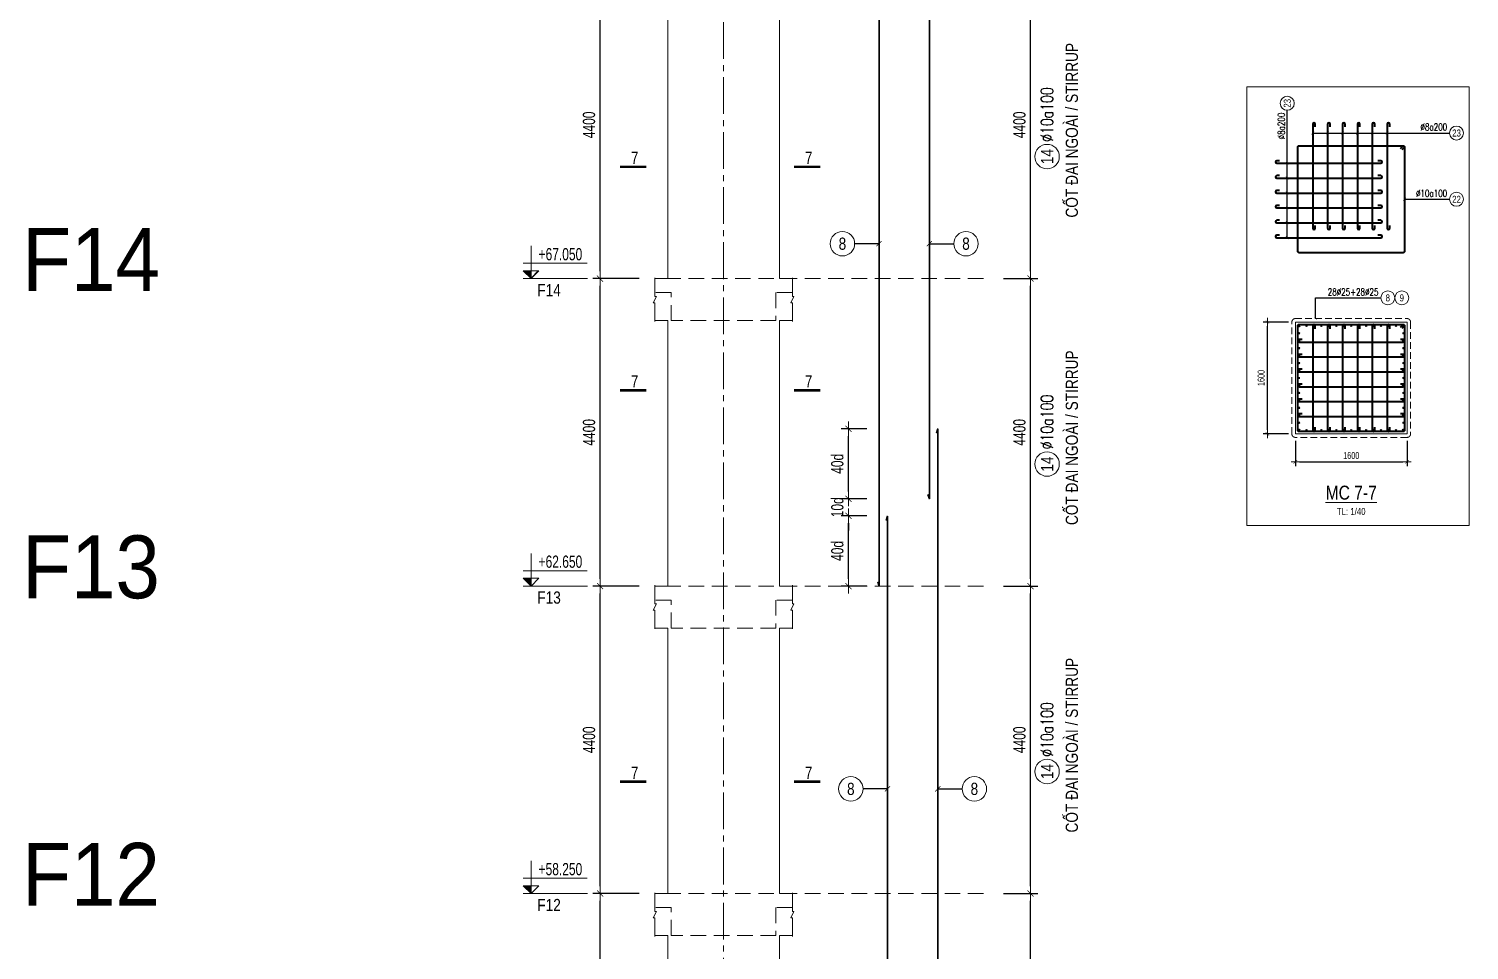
# Model space of a CAD drawing. Header units: millimetres. Extents: x 49323 to 380960, y -6102 to 181761.
# Drawn here: x 163135 to 183757, y 67021 to 80206 of the extents above; entities that cross this region are included whole.
import ezdxf
from ezdxf.enums import TextEntityAlignment as Align

# ---------------------------------------------------------------- set-up
doc = ezdxf.new("R2010")
doc.units = ezdxf.units.MM
doc.linetypes.add('CENTER2', pattern=[1.125, 0.75, -0.125, 0.125, -0.125])
doc.linetypes.add('HIDDEN2', pattern=[4.7625, 3.175, -1.5875])
doc.layers.get('0').update_dxf_attribs({"lineweight": 20})
doc.layers.get('Defpoints').update_dxf_attribs({"color": 151, "lineweight": 9})
for name, color, linetype, lineweight in [('kata_thep chu', 4, 'Continuous', 35), ('NDC_S_ANNO', 7, 'Continuous', 20), ('NDC_S_AXIS', 5, 'CENTER2', 13), ('NDC_S_BREAK-LINE', 1, 'Continuous', 15), ('NDC_S_CONTINUOUS', 3, 'Continuous', 20), ('NDC_S_DIM', 1, 'Continuous', 15), ('NDC_S_HIDDEN', 8, 'HIDDEN2', 13), ('NDC_S_LEADER', 1, 'Continuous', 15), ('NDC_S_REBAR', 4, 'Continuous', 35), ('NDC_S_STIRRUP', 4, 'Continuous', 40), ('NDC_S_SYMBOL', 1, 'Continuous', 15), ('NDC_S_TEXT SYMBOL', 7, 'Continuous', 20), ('NDC_S_THIN LINE', 8, 'Continuous', 9), ('NDC_S_VN TEXT', 7, 'Continuous', 20)]:
    doc.layers.add(name, color=color, linetype=linetype, lineweight=lineweight)
doc.styles.add('ARIAL', font='arial.ttf', dxfattribs={"width": 0.8})
doc.styles.add('DrawingTitle', font='FRADM.TTF', dxfattribs={"width": 0.95})
doc.styles.add('NDC_ANNO', font='', dxfattribs={"width": 0.8})
doc.styles.add('NDC_DIM', font='', dxfattribs={"width": 0.75})
doc.styles.add('NDC_EN TXT', font='romans.shx', dxfattribs={"width": 0.8})
doc.styles.add('NDC_VIE TXT', font='arial.ttf', dxfattribs={"width": 0.8})
doc.styles.get('NDC_ANNO').set_extended_font_data('Dotum')
doc.styles.get('NDC_DIM').set_extended_font_data('Dotum')
doc.dimstyles.new('NDC_dim_40', dxfattribs={"dimscale": 40, "dimtxt": 2.5, "dimasz": 1.5, "dimexe": 1.5, "dimexo": 2.5, "dimgap": 1, "dimtad": 1, "dimdec": 0, "dimzin": 0, "dimdsep": 46, "dimtxsty": 'NDC_DIM', "dimblk": 'DIMMARK', "dimcen": 0.09, "dimdle": 1.2, "dimclrd": 1, "dimclre": 1, "dimclrt": 3, "dimadec": 0, "dimazin": 0, "dimtfac": 1, "dimtdec": 0, "dimtix": 1, "dimtofl": 0, "dimtmove": 0, "dimatfit": 3, "dimfxl": 8, "dimfxlon": 1, "dimtolj": 1, "dimtzin": 0, "dimarcsym": 0})
doc.dimstyles.new('NDC_dim_70', dxfattribs={"dimscale": 70, "dimtxt": 2.5, "dimasz": 1.5, "dimexe": 1.5, "dimexo": 2.5, "dimgap": 1, "dimtad": 1, "dimdec": 0, "dimzin": 0, "dimdsep": 46, "dimtxsty": 'NDC_DIM', "dimblk": 'DIMMARK', "dimcen": 0.09, "dimdle": 1.2, "dimclrd": 1, "dimclre": 1, "dimclrt": 3, "dimadec": 0, "dimazin": 0, "dimtfac": 1, "dimtdec": 0, "dimtix": 1, "dimtofl": 0, "dimtmove": 0, "dimatfit": 3, "dimfxl": 8, "dimfxlon": 1, "dimtolj": 1, "dimtzin": 0, "dimarcsym": 0})
doc.dimstyles.new('NDC_dim_75', dxfattribs={"dimscale": 75, "dimtxt": 2.5, "dimasz": 1.5, "dimexe": 1.5, "dimexo": 2.5, "dimgap": 1, "dimtad": 1, "dimdec": 0, "dimzin": 0, "dimdsep": 46, "dimtxsty": 'NDC_DIM', "dimblk": 'DIMMARK', "dimcen": 0.09, "dimdle": 1.2, "dimclrd": 1, "dimclre": 1, "dimclrt": 3, "dimadec": 0, "dimazin": 0, "dimtfac": 1, "dimtdec": 0, "dimtix": 1, "dimtofl": 0, "dimtmove": 0, "dimatfit": 3, "dimfxl": 8, "dimfxlon": 1, "dimtolj": 1, "dimtzin": 0, "dimarcsym": 0})

# ---------------------------------------------------------------- blocks, each defined once
blk = doc.blocks.new('DIMMARK')
at = {"layer": 'NDC_S_DIM', "color": 1}
blk.add_line((-1.5, 0), (1, 0), dxfattribs=at)
at = {"layer": 'NDC_S_DIM', "color": 2, "const_width": 0.1}
blk.add_lwpolyline([(-0.42, -0.42), (0.42, 0.42)], dxfattribs=at)
blk = doc.blocks.new('*D296')
at = {"layer": 'Defpoints', "color": 0, "transparency": 16777216}
for p in [(171314, 67831), (172232, 67831), (172232, 63431)]:
    blk.add_point(p, dxfattribs=at)
at = {"layer": 'NDC_S_DIM', "color": 1, "lineweight": -2, "transparency": 16777216}
for p, q in [((171874, 67831), (171209, 67831)), ((171314, 63536), (171314, 67726)), ((171874, 63431), (171209, 63431))]:
    blk.add_line(p, q, dxfattribs=at)
at = {"layer": 'NDC_S_DIM', "color": 1, "lineweight": -2, "transparency": 16777216, "xscale": 105, "yscale": 105, "zscale": 105}
for p, rotation in [((171314, 67831), 90), ((171314, 63431), 270)]:
    blk.add_blockref('DIMMARK', p, dxfattribs=dict(at, rotation=rotation))
at = {"layer": 'NDC_S_DIM', "color": 3, "transparency": 16777216, "insert": (171156, 65631), "char_height": 175, "attachment_point": 5, "rotation": 90, "style": 'NDC_DIM'}
blk.add_mtext('\\A1;4400', dxfattribs=at)
blk = doc.blocks.new('*D279')
at = {"layer": 'Defpoints', "color": 0, "transparency": 16777216}
for p in [(171314, 72231), (172232, 72231), (172232, 67831)]:
    blk.add_point(p, dxfattribs=at)
at = {"layer": 'NDC_S_DIM', "color": 1, "lineweight": -2, "transparency": 16777216}
for p, q in [((171874, 72231), (171209, 72231)), ((171314, 67936), (171314, 72126)), ((171874, 67831), (171209, 67831))]:
    blk.add_line(p, q, dxfattribs=at)
at = {"layer": 'NDC_S_DIM', "color": 1, "lineweight": -2, "transparency": 16777216, "xscale": 105, "yscale": 105, "zscale": 105}
for p, rotation in [((171314, 72231), 90), ((171314, 67831), 270)]:
    blk.add_blockref('DIMMARK', p, dxfattribs=dict(at, rotation=rotation))
at = {"layer": 'NDC_S_DIM', "color": 3, "transparency": 16777216, "insert": (171156, 70031), "char_height": 175, "attachment_point": 5, "rotation": 90, "style": 'NDC_DIM'}
blk.add_mtext('\\A1;4400', dxfattribs=at)
blk = doc.blocks.new('*D280')
at = {"layer": 'Defpoints', "color": 0, "transparency": 16777216}
for p in [(171314, 76631), (172232, 76631), (172232, 72231)]:
    blk.add_point(p, dxfattribs=at)
at = {"layer": 'NDC_S_DIM', "color": 1, "lineweight": -2, "transparency": 16777216}
for p, q in [((171874, 76631), (171209, 76631)), ((171314, 72336), (171314, 76526)), ((171874, 72231), (171209, 72231))]:
    blk.add_line(p, q, dxfattribs=at)
at = {"layer": 'NDC_S_DIM', "color": 1, "lineweight": -2, "transparency": 16777216, "xscale": 105, "yscale": 105, "zscale": 105}
for p, rotation in [((171314, 76631), 90), ((171314, 72231), 270)]:
    blk.add_blockref('DIMMARK', p, dxfattribs=dict(at, rotation=rotation))
at = {"layer": 'NDC_S_DIM', "color": 3, "transparency": 16777216, "insert": (171156, 74431), "char_height": 175, "attachment_point": 5, "rotation": 90, "style": 'NDC_DIM'}
blk.add_mtext('\\A1;4400', dxfattribs=at)
blk = doc.blocks.new('*D281')
at = {"layer": 'Defpoints', "color": 0, "transparency": 16777216}
for p in [(171314, 81031), (172232, 81031), (172232, 76631)]:
    blk.add_point(p, dxfattribs=at)
at = {"layer": 'NDC_S_DIM', "color": 1, "lineweight": -2, "transparency": 16777216}
for p, q in [((171874, 81031), (171209, 81031)), ((171314, 76736), (171314, 80926)), ((171874, 76631), (171209, 76631))]:
    blk.add_line(p, q, dxfattribs=at)
at = {"layer": 'NDC_S_DIM', "color": 1, "lineweight": -2, "transparency": 16777216, "xscale": 105, "yscale": 105, "zscale": 105}
for p, rotation in [((171314, 81031), 90), ((171314, 76631), 270)]:
    blk.add_blockref('DIMMARK', p, dxfattribs=dict(at, rotation=rotation))
at = {"layer": 'NDC_S_DIM', "color": 3, "transparency": 16777216, "insert": (171156, 78831), "char_height": 175, "attachment_point": 5, "rotation": 90, "style": 'NDC_DIM'}
blk.add_mtext('\\A1;4400', dxfattribs=at)
blk = doc.blocks.new('*U2117')
at = {"layer": 'NDC_S_ANNO', "color": 0, "linetype": 'ByBlock', "lineweight": -2}
blk.add_line((-4.36, 0), (1, 0), dxfattribs=at)
at = {"layer": 'NDC_S_ANNO', "ltscale": 0.005, "const_width": 0.5}
blk.add_lwpolyline([(1, 0), (-4.36, 0)], dxfattribs=at)
at = {"layer": 'NDC_S_TEXT SYMBOL', "linetype": 'ByBlock', "lineweight": -2, "style": 'NDC_ANNO', "width": 0.8}
blk.add_attdef('DETAIL', text='', height=2.5, dxfattribs=at).set_placement((-0.64, 1.82), align=Align.MIDDLE_RIGHT)
blk = doc.blocks.new('*D331')
at = {"layer": 'Defpoints', "color": 0, "ltscale": 0.005, "transparency": 16777216}
for p in [(174870, 73236, 0), (175308, 73236), (175308, 72231)]:
    blk.add_point(p, dxfattribs=at)
at = {"layer": 'NDC_S_DIM', "color": 1, "lineweight": -2, "ltscale": 0.005, "transparency": 16777216}
for p, q in [((175133, 73236, 0), (174765, 73236, 0)), ((174870, 72336, 0), (174870, 73131, 0)), ((175133, 72231, 0), (174765, 72231, 0))]:
    blk.add_line(p, q, dxfattribs=at)
at = {"layer": 'NDC_S_DIM', "color": 1, "lineweight": -2, "ltscale": 0.005, "transparency": 16777216, "xscale": 105, "yscale": 105, "zscale": 105}
for p, rotation in [((174870, 73236, 0), 90), ((174870, 72231, 0), 270)]:
    blk.add_blockref('DIMMARK', p, dxfattribs=dict(at, rotation=rotation))
at = {"layer": 'NDC_S_DIM', "color": 3, "ltscale": 0.005, "transparency": 16777216, "insert": (174711, 72734, 0), "char_height": 175, "attachment_point": 5, "rotation": 90, "style": 'NDC_DIM'}
blk.add_mtext('\\A1;40d', dxfattribs=at)
blk = doc.blocks.new('*D332')
at = {"layer": 'Defpoints', "color": 0, "ltscale": 0.005, "transparency": 16777216}
for p in [(174870, 73481), (175308, 73481), (175308, 73236)]:
    blk.add_point(p, dxfattribs=at)
at = {"layer": 'NDC_S_DIM', "color": 1, "lineweight": -2, "ltscale": 0.005, "transparency": 16777216}
for p, q in [((174870, 73586), (174870, 73691)), ((175133, 73481), (174765, 73481)), ((175133, 73236), (174765, 73236)), ((174870, 73131), (174870, 73026))]:
    blk.add_line(p, q, dxfattribs=at)
at = {"layer": 'NDC_S_DIM', "color": 1, "lineweight": -2, "ltscale": 0.005, "transparency": 16777216, "xscale": 105, "yscale": 105, "zscale": 105}
for p, rotation in [((174870, 73481), 270), ((174870, 73236), 90)]:
    blk.add_blockref('DIMMARK', p, dxfattribs=dict(at, rotation=rotation))
at = {"layer": 'NDC_S_DIM', "color": 3, "ltscale": 0.005, "transparency": 16777216, "insert": (174711, 73359), "char_height": 175, "attachment_point": 5, "rotation": 90, "style": 'NDC_DIM'}
blk.add_mtext('\\A1;10d', dxfattribs=at)
blk = doc.blocks.new('*D333')
at = {"layer": 'Defpoints', "color": 0, "ltscale": 0.005, "transparency": 16777216}
for p in [(174870, 74481), (175308, 74481), (175308, 73481)]:
    blk.add_point(p, dxfattribs=at)
at = {"layer": 'NDC_S_DIM', "color": 1, "lineweight": -2, "ltscale": 0.005, "transparency": 16777216}
for p, q in [((175133, 74481), (174765, 74481)), ((174870, 73586), (174870, 74376)), ((175133, 73481), (174765, 73481))]:
    blk.add_line(p, q, dxfattribs=at)
at = {"layer": 'NDC_S_DIM', "color": 1, "lineweight": -2, "ltscale": 0.005, "transparency": 16777216, "xscale": 105, "yscale": 105, "zscale": 105}
for p, rotation in [((174870, 74481), 90), ((174870, 73481), 270)]:
    blk.add_blockref('DIMMARK', p, dxfattribs=dict(at, rotation=rotation))
at = {"layer": 'NDC_S_DIM', "color": 3, "ltscale": 0.005, "transparency": 16777216, "insert": (174711, 73981), "char_height": 175, "attachment_point": 5, "rotation": 90, "style": 'NDC_DIM'}
blk.add_mtext('\\A1;40d', dxfattribs=at)
blk = doc.blocks.new('*D403')
at = {"layer": 'Defpoints', "color": 0, "ltscale": 70, "transparency": 16777216}
for p in [(176913, 67831), (177476, 67831), (176913, 63431)]:
    blk.add_point(p, dxfattribs=at)
at = {"layer": 'NDC_S_DIM', "color": 1, "lineweight": -2, "ltscale": 70, "transparency": 16777216}
for p, q in [((177088, 67831), (177581, 67831)), ((177476, 63536), (177476, 67726)), ((177088, 63431), (177581, 63431))]:
    blk.add_line(p, q, dxfattribs=at)
at = {"layer": 'NDC_S_DIM', "color": 1, "lineweight": -2, "ltscale": 70, "transparency": 16777216, "xscale": 105, "yscale": 105, "zscale": 105}
for p, rotation in [((177476, 67831), 90), ((177476, 63431), 270)]:
    blk.add_blockref('DIMMARK', p, dxfattribs=dict(at, rotation=rotation))
at = {"layer": 'NDC_S_DIM', "color": 3, "ltscale": 70, "transparency": 16777216, "insert": (177318, 65631), "char_height": 175, "attachment_point": 5, "rotation": 90, "style": 'NDC_DIM'}
blk.add_mtext('\\A1;4400', dxfattribs=at)
blk = doc.blocks.new('*D404')
at = {"layer": 'Defpoints', "color": 0, "ltscale": 70, "transparency": 16777216}
for p in [(176913, 72231), (177476, 72231), (176913, 67831)]:
    blk.add_point(p, dxfattribs=at)
at = {"layer": 'NDC_S_DIM', "color": 1, "lineweight": -2, "ltscale": 70, "transparency": 16777216}
for p, q in [((177088, 72231), (177581, 72231)), ((177476, 67936), (177476, 72126)), ((177088, 67831), (177581, 67831))]:
    blk.add_line(p, q, dxfattribs=at)
at = {"layer": 'NDC_S_DIM', "color": 1, "lineweight": -2, "ltscale": 70, "transparency": 16777216, "xscale": 105, "yscale": 105, "zscale": 105}
for p, rotation in [((177476, 72231), 90), ((177476, 67831), 270)]:
    blk.add_blockref('DIMMARK', p, dxfattribs=dict(at, rotation=rotation))
at = {"layer": 'NDC_S_DIM', "color": 3, "ltscale": 70, "transparency": 16777216, "insert": (177318, 70031), "char_height": 175, "attachment_point": 5, "rotation": 90, "style": 'NDC_DIM'}
blk.add_mtext('\\A1;4400', dxfattribs=at)
blk = doc.blocks.new('*D405')
at = {"layer": 'Defpoints', "color": 0, "ltscale": 70, "transparency": 16777216}
for p in [(176913, 76631), (177476, 76631), (176913, 72231)]:
    blk.add_point(p, dxfattribs=at)
at = {"layer": 'NDC_S_DIM', "color": 1, "lineweight": -2, "ltscale": 70, "transparency": 16777216}
for p, q in [((177088, 76631), (177581, 76631)), ((177476, 72336), (177476, 76526)), ((177088, 72231), (177581, 72231))]:
    blk.add_line(p, q, dxfattribs=at)
at = {"layer": 'NDC_S_DIM', "color": 1, "lineweight": -2, "ltscale": 70, "transparency": 16777216, "xscale": 105, "yscale": 105, "zscale": 105}
for p, rotation in [((177476, 76631), 90), ((177476, 72231), 270)]:
    blk.add_blockref('DIMMARK', p, dxfattribs=dict(at, rotation=rotation))
at = {"layer": 'NDC_S_DIM', "color": 3, "ltscale": 70, "transparency": 16777216, "insert": (177318, 74431), "char_height": 175, "attachment_point": 5, "rotation": 90, "style": 'NDC_DIM'}
blk.add_mtext('\\A1;4400', dxfattribs=at)
blk = doc.blocks.new('*D406')
at = {"layer": 'Defpoints', "color": 0, "ltscale": 70, "transparency": 16777216}
for p in [(176913, 81031), (177476, 81031), (176913, 76631)]:
    blk.add_point(p, dxfattribs=at)
at = {"layer": 'NDC_S_DIM', "color": 1, "lineweight": -2, "ltscale": 70, "transparency": 16777216}
for p, q in [((177088, 81031), (177581, 81031)), ((177476, 76736), (177476, 80926)), ((177088, 76631), (177581, 76631))]:
    blk.add_line(p, q, dxfattribs=at)
at = {"layer": 'NDC_S_DIM', "color": 1, "lineweight": -2, "ltscale": 70, "transparency": 16777216, "xscale": 105, "yscale": 105, "zscale": 105}
for p, rotation in [((177476, 81031), 90), ((177476, 76631), 270)]:
    blk.add_blockref('DIMMARK', p, dxfattribs=dict(at, rotation=rotation))
at = {"layer": 'NDC_S_DIM', "color": 3, "ltscale": 70, "transparency": 16777216, "insert": (177318, 78831), "char_height": 175, "attachment_point": 5, "rotation": 90, "style": 'NDC_DIM'}
blk.add_mtext('\\A1;4400', dxfattribs=at)
blk = doc.blocks.new('*U2118')
blk.add_circle((-2.5, 0), 2.5)
at = {"layer": 'NDC_S_VN TEXT', "color": 7, "style": 'ARIAL', "width": 0.8}
blk.add_attdef('SH2', text='', height=2.5, dxfattribs=at).set_placement((-2.5, 0), align=Align.MIDDLE)
at = {"layer": 'NDC_S_VN TEXT', "color": 3, "style": 'NDC_EN TXT', "width": 0.75}
blk.add_attdef('DKKC1', (0.5, -1.25), '', height=2.5, dxfattribs=at)
blk = doc.blocks.new('kata_block_TD')
at = {"color": 6, "linetype": 'ByBlock', "lineweight": -2, "style": 'ARIAL', "width": 0.8}
blk.add_attdef('SECTDET2', text='', height=5, dxfattribs=at).set_placement((0, 7.97), align=Align.CENTER)
at = {"color": 0, "linetype": 'ByBlock', "lineweight": -2, "style": 'ARIAL', "width": 0.8}
blk.add_attdef('SECTDET1', text='', height=5, dxfattribs=at).set_placement((0, 1.47), align=Align.CENTER)
at = {"color": 3, "lineweight": 25, "style": 'ARIAL', "width": 0.8}
blk.add_attdef('SSCALE', text='', height=2.5, dxfattribs=at).set_placement((0, -4), align=Align.CENTER)
blk = doc.blocks.new('*D526')
at = {"layer": 'Defpoints', "color": 0, "ltscale": 40, "transparency": 16777216}
for p in [(181268, 74409), (182868, 74409), (182868, 74009)]:
    blk.add_point(p, dxfattribs=at)
at = {"layer": 'NDC_S_DIM', "color": 1, "lineweight": -2, "ltscale": 40, "transparency": 16777216}
for p, q in [((181268, 74309), (181268, 73949)), ((182868, 74309), (182868, 73949)), ((181328, 74009), (182808, 74009))]:
    blk.add_line(p, q, dxfattribs=at)
at = {"layer": 'NDC_S_DIM', "color": 1, "lineweight": -2, "ltscale": 40, "transparency": 16777216, "xscale": 60, "yscale": 60, "zscale": 60, "rotation": 180}
blk.add_blockref('DIMMARK', (181268, 74009), dxfattribs=at)
at = {"layer": 'NDC_S_DIM', "color": 1, "lineweight": -2, "ltscale": 40, "transparency": 16777216, "xscale": 60, "yscale": 60, "zscale": 60}
blk.add_blockref('DIMMARK', (182868, 74009), dxfattribs=at)
at = {"layer": 'NDC_S_DIM', "color": 3, "ltscale": 40, "transparency": 16777216, "insert": (182068, 74099), "char_height": 100, "attachment_point": 5, "style": 'NDC_DIM'}
blk.add_mtext('\\A1;1600', dxfattribs=at)
blk = doc.blocks.new('*D527')
at = {"layer": 'Defpoints', "color": 0, "ltscale": 40, "transparency": 16777216}
for p in [(180868, 76009), (181268, 76009), (181268, 74409)]:
    blk.add_point(p, dxfattribs=at)
at = {"layer": 'NDC_S_DIM', "color": 1, "lineweight": -2, "ltscale": 40, "transparency": 16777216}
for p, q in [((181168, 76009), (180808, 76009)), ((180868, 74469), (180868, 75949)), ((181168, 74409), (180808, 74409))]:
    blk.add_line(p, q, dxfattribs=at)
at = {"layer": 'NDC_S_DIM', "color": 1, "lineweight": -2, "ltscale": 40, "transparency": 16777216, "xscale": 60, "yscale": 60, "zscale": 60}
for p, rotation in [((180868, 76009), 90), ((180868, 74409), 270)]:
    blk.add_blockref('DIMMARK', p, dxfattribs=dict(at, rotation=rotation))
at = {"layer": 'NDC_S_DIM', "color": 3, "ltscale": 40, "transparency": 16777216, "insert": (180778, 75209), "char_height": 100, "attachment_point": 5, "rotation": 90, "style": 'NDC_DIM'}
blk.add_mtext('\\A1;1600', dxfattribs=at)
blk = doc.blocks.new('kata_block_THEP')
at = {"layer": 'NDC_S_REBAR', "color": 0}
for p, q in [((-0.5, 0), (0.5, 0)), ((-0.35, 0.35), (0.35, -0.35)), ((0.35, 0.35), (-0.35, -0.35)), ((0, 0.5), (0, -0.5))]:
    blk.add_line(p, q, dxfattribs=at)
at = {"layer": 'NDC_S_REBAR', "color": 0, "const_width": 0.0833}
blk.add_lwpolyline([(-0.5, 0, 1), (0.5, 0, 1), (-0.5, 0, 1)], format="xyb", dxfattribs=at)
blk = doc.blocks.new('cham')
at = {"layer": 'NDC_S_REBAR'}
h = blk.add_hatch(color=253, dxfattribs=at)
h.dxf.hatch_style = 1
h.paths.add_polyline_path([(-28, 0, 1), (28, 0, 1)])
at = {"layer": 'NDC_S_REBAR', "color": 253}
blk.add_circle((0, 0), 28, dxfattribs=at)
blk = doc.blocks.new('*U519')
at = {"layer": 'NDC_S_DIM', "xscale": 0.4464285714285715, "yscale": 0.4464285714285715, "zscale": 0.4464285714285715}
blk.add_blockref('cham', (0, 0), dxfattribs=at)
blk = doc.blocks.new('*U518')
at = {"layer": 'NDC_S_DIM', "color": 0, "linetype": 'ByBlock', "lineweight": -2, "transparency": 16777216}
blk.add_blockref('*U519', (0, 0), dxfattribs=at)
blk = doc.blocks.new('*U510')
at = {"layer": 'NDC_S_DIM'}
blk.add_blockref('*U518', (0, 0), dxfattribs=at)
blk = doc.blocks.new('*U511')
at = {"layer": 'NDC_S_HIDDEN', "color": 0, "linetype": 'ByBlock', "lineweight": -2, "transparency": 16777216}
for p in [(0, 0), (213.6, 0), (427.2, 0), (640.8, 0), (854.4, 0), (1068, 0), (1281.6, 0), (1495.2, 0)]:
    blk.add_blockref('*U510', p, dxfattribs=at)
blk = doc.blocks.new('*U521')
at = {"layer": 'NDC_S_DIM', "xscale": 0.4464285714285715, "yscale": 0.4464285714285715, "zscale": 0.4464285714285715}
blk.add_blockref('cham', (0, 0), dxfattribs=at)
blk = doc.blocks.new('*U520')
at = {"layer": 'NDC_S_DIM', "color": 0, "linetype": 'ByBlock', "lineweight": -2, "transparency": 16777216}
blk.add_blockref('*U521', (0, 0), dxfattribs=at)
blk = doc.blocks.new('*U512')
at = {"layer": 'NDC_S_DIM'}
blk.add_blockref('*U520', (0, 0), dxfattribs=at)
blk = doc.blocks.new('*U513')
at = {"layer": 'NDC_S_HIDDEN', "color": 0, "linetype": 'ByBlock', "lineweight": -2, "transparency": 16777216}
for p in [(0, 0), (213.6, 0), (427.2, 0), (640.8, 0), (854.4, 0), (1068, 0), (1281.6, 0), (1495.2, 0)]:
    blk.add_blockref('*U512', p, dxfattribs=at)
blk = doc.blocks.new('*U523')
at = {"layer": 'NDC_S_DIM', "xscale": 0.4464285714285715, "yscale": 0.4464285714285715, "zscale": 0.4464285714285715}
blk.add_blockref('cham', (0, 0), dxfattribs=at)
blk = doc.blocks.new('*U522')
at = {"layer": 'NDC_S_DIM', "color": 0, "linetype": 'ByBlock', "lineweight": -2, "transparency": 16777216}
blk.add_blockref('*U523', (0, 0), dxfattribs=at)
blk = doc.blocks.new('*U514')
at = {"layer": 'NDC_S_DIM'}
blk.add_blockref('*U522', (0, 0), dxfattribs=at)
blk = doc.blocks.new('*U515')
at = {"layer": 'NDC_S_HIDDEN', "color": 0, "linetype": 'ByBlock', "lineweight": -2, "transparency": 16777216}
for p in [(0, 0), (213.6, 0), (427.2, 0), (640.8, 0), (854.4, 0), (1068, 0)]:
    blk.add_blockref('*U514', p, dxfattribs=at)
blk = doc.blocks.new('*U525')
at = {"layer": 'NDC_S_DIM', "xscale": 0.4464285714285715, "yscale": 0.4464285714285715, "zscale": 0.4464285714285715}
blk.add_blockref('cham', (0, 0), dxfattribs=at)
blk = doc.blocks.new('*U524')
at = {"layer": 'NDC_S_DIM', "color": 0, "linetype": 'ByBlock', "lineweight": -2, "transparency": 16777216}
blk.add_blockref('*U525', (0, 0), dxfattribs=at)
blk = doc.blocks.new('*U516')
at = {"layer": 'NDC_S_DIM'}
blk.add_blockref('*U524', (0, 0), dxfattribs=at)
blk = doc.blocks.new('*U517')
at = {"layer": 'NDC_S_HIDDEN', "color": 0, "linetype": 'ByBlock', "lineweight": -2, "transparency": 16777216}
for p in [(0, 0), (213.6, 0), (427.2, 0), (640.8, 0), (854.4, 0), (1068, 0)]:
    blk.add_blockref('*U516', p, dxfattribs=at)
blk = doc.blocks.new('*U10')
blk.add_circle((2.5, 0), 2.5)
at = {"layer": 'NDC_S_VN TEXT', "color": 3, "style": 'NDC_EN TXT', "width": 0.75}
blk.add_attdef('DK2', text='', height=2.5, dxfattribs=at).set_placement((-0.85, 0.85), align=Align.RIGHT)
at = {"layer": 'NDC_S_VN TEXT', "color": 7, "style": 'ARIAL', "width": 0.8}
blk.add_attdef('SH3', text='', height=2.5, dxfattribs=at).set_placement((2.5, 0), align=Align.MIDDLE)
blk = doc.blocks.new('CD')
at = {"layer": 'NDC_S_ANNO'}
blk.add_hatch(color=3, dxfattribs=at).paths.add_polyline_path([(0, 160), (-161, 160), (0, 0)])
at = {"layer": 'NDC_S_ANNO', "ltscale": 50}
h = blk.add_hatch(dxfattribs=at)
h.set_pattern_fill('ANSI31', color=256, scale=140.6, style=0)
h.paths.add_polyline_path([(0, 160), (0, 0), (161, 160)])
for p, q in [((-159, 314), (1147, 314)), ((1156, 0), (-164, 0))]:
    blk.add_line(p, q, dxfattribs=at)
for points in [[(0, 669), (0, 0)], [(0, 0), (-161, 160), (0, 160)], [(0, 0), (161, 160), (0, 160)]]:
    blk.add_lwpolyline(points, dxfattribs=at)
at = {"layer": 'NDC_S_TEXT SYMBOL', "color": 3, "style": 'NDC_DIM', "width": 0.7}
blk.add_attdef('COT', (154, 375), '', height=250, dxfattribs=at)

msp = doc.modelspace()

# ---------------------------------------------------------------- linework, layer by layer
at = {"layer": 'Defpoints', "ltscale": 40}
msp.add_lwpolyline([(180572.7, 79377.2), (183756.8, 79377.2), (183756.8, 73095.7), (180572.7, 73095.7)], close=True, dxfattribs=at)
at = {"layer": 'kata_thep chu', "color": 4, "ltscale": 0.005}
for points in [[(176008, 73540.7), (176028, 73480.7), (176028, 83280.7), (176008, 83220.7)], [(175288.2, 72290.7), (175308.2, 72230.7), (175308.2, 82030.7), (175288.2, 81970.7)], [(176128, 64740.7), (176148, 64680.7), (176148, 74480.7), (176128, 74420.7)], [(175408.2, 63490.7), (175428.2, 63430.7), (175428.2, 73230.7), (175408.2, 73170.7)]]:
    msp.add_lwpolyline(points, dxfattribs=at)
at = {"layer": 'NDC_S_AXIS', "ltscale": 700}
msp.add_line((173082.3, -3699.8), (173082.3, 179341.9), dxfattribs=at)
at = {"layer": 'NDC_S_BREAK-LINE'}
for points in [[(172097.3, 76018.2), (172097.3, 76285.7), (172074.8, 76285.7), (172119.8, 76375.7), (172097.3, 76375.7), (172097.3, 76643.2)], [(174067.3, 76018.2), (174067.3, 76285.7), (174044.8, 76285.7), (174089.8, 76375.7), (174067.3, 76375.7), (174067.3, 76643.2)], [(172097.3, 71618.2), (172097.3, 71885.7), (172074.8, 71885.7), (172119.8, 71975.7), (172097.3, 71975.7), (172097.3, 72243.2)], [(174067.3, 71618.2), (174067.3, 71885.7), (174044.8, 71885.7), (174089.8, 71975.7), (174067.3, 71975.7), (174067.3, 72243.2)], [(172097.3, 67218.2), (172097.3, 67485.7), (172074.8, 67485.7), (172119.8, 67575.7), (172097.3, 67575.7), (172097.3, 67843.2)], [(174067.3, 67218.2), (174067.3, 67485.7), (174044.8, 67485.7), (174089.8, 67575.7), (174067.3, 67575.7), (174067.3, 67843.2)]]:
    msp.add_lwpolyline(points, dxfattribs=at)
at = {"layer": 'NDC_S_CONTINUOUS'}
for points in [[(172097.3, 76630.7), (172282.3, 76630.7), (172282.3, 80430.7), (172097.3, 80430.7)], [(174067.3, 76630.7), (173882.3, 76630.7), (173882.3, 80430.7), (174067.3, 80430.7)], [(172097.3, 72230.7), (172282.3, 72230.7), (172282.3, 76030.7), (172097.3, 76030.7)], [(174067.3, 72230.7), (173882.3, 72230.7), (173882.3, 76030.7), (174067.3, 76030.7)], [(172097.3, 67830.7), (172282.3, 67830.7), (172282.3, 71630.7), (172097.3, 71630.7)], [(174067.3, 67830.7), (173882.3, 67830.7), (173882.3, 71630.7), (174067.3, 71630.7)], [(172097.3, 63430.7), (172282.3, 63430.7), (172282.3, 67230.7), (172097.3, 67230.7)], [(174067.3, 63430.7), (173882.3, 63430.7), (173882.3, 67230.7), (174067.3, 67230.7)]]:
    msp.add_lwpolyline(points, dxfattribs=at)
at = {"layer": 'NDC_S_CONTINUOUS', "ltscale": 40}
msp.add_lwpolyline([(181267.8, 74409), (182867.8, 74409), (182867.8, 76009), (181267.8, 76009), (181267.8, 74409)], dxfattribs=at)
at = {"layer": 'NDC_S_DIM'}
for centre, radius in [((174783.7, 77130.7), 175), ((176552.5, 77130.7), 175), ((182791.9, 76355.4), 100), ((174903.7, 69329.2), 175), ((176672.5, 69329.2), 175)]:
    msp.add_circle(centre, radius, dxfattribs=at)
at = {"layer": 'NDC_S_HIDDEN', "ltscale": 70}
for p, q in [((176803.2, 76630.7), (172097.3, 76630.7)), ((176803.2, 72230.7), (172097.3, 72230.7)), ((176803.2, 67830.7), (172097.3, 67830.7))]:
    msp.add_line(p, q, dxfattribs=at)
for points in [[(174067.3, 76430.7), (173832.3, 76430.7), (173832.3, 76030.7), (172332.3, 76030.7), (172332.3, 76430.7), (172097.3, 76430.7)], [(174067.3, 72030.7), (173832.3, 72030.7), (173832.3, 71630.7), (172332.3, 71630.7), (172332.3, 72030.7), (172097.3, 72030.7)], [(174067.3, 67630.7), (173832.3, 67630.7), (173832.3, 67230.7), (172332.3, 67230.7), (172332.3, 67630.7), (172097.3, 67630.7)]]:
    msp.add_lwpolyline(points, dxfattribs=at)
at = {"layer": 'NDC_S_HIDDEN', "ltscale": 30}
msp.add_lwpolyline([(181217.8, 74409), (181217.8, 76009, -0.4142136), (181267.8, 76059), (182867.8, 76059, -0.4142136), (182917.8, 76009), (182917.8, 74409, -0.4142136), (182867.8, 74359), (181267.8, 74359, -0.4142136), (181217.8, 74409)], format="xyb", dxfattribs=at)
at = {"layer": 'NDC_S_STIRRUP', "ltscale": 70}
for points in [[(181552.9, 78801), (181552.9, 78843, 1), (181516.9, 78843), (181516.9, 77351, 1), (181552.9, 77351), (181552.9, 77393)], [(181766.1, 78801), (181766.1, 78843, 1), (181730.1, 78843), (181730.1, 77351, 1), (181766.1, 77351), (181766.1, 77393)], [(181979.2, 78801), (181979.2, 78843, 1), (181943.2, 78843), (181943.2, 77351, 1), (181979.2, 77351), (181979.2, 77393)], [(182192.4, 78801), (182192.4, 78843, 1), (182156.4, 78843), (182156.4, 77351, 1), (182192.4, 77351), (182192.4, 77393)], [(182405.5, 78801), (182405.5, 78843, 1), (182369.5, 78843), (182369.5, 77351, 1), (182405.5, 77351), (182405.5, 77393)], [(182618.6, 78801), (182618.6, 78843, 1), (182582.6, 78843), (182582.6, 77351, 1), (182618.6, 77351), (182618.6, 77393)], [(182773.8, 78491.9), (182813.8, 78531.9, -0.4142136), (182832.8, 78512.9), (182832.8, 77020.9, -0.4142136), (182813.8, 77001.9), (181321.8, 77001.9, -0.4142136), (181302.8, 77020.9), (181302.8, 78512.9, -0.4142136), (181321.8, 78531.9), (182813.8, 78531.9, -0.4142136), (182832.8, 78512.9), (182792.8, 78472.9)], [(181043, 78317.8), (181001, 78317.8, 1), (181001, 78281.8), (182493, 78281.8, 1), (182493, 78317.8), (182451, 78317.8)], [(181043, 78104.6), (181001, 78104.6, 1), (181001, 78068.6), (182493, 78068.6, 1), (182493, 78104.6), (182451, 78104.6)], [(181043, 77891.5), (181001, 77891.5, 1), (181001, 77855.5), (182493, 77855.5, 1), (182493, 77891.5), (182451, 77891.5)], [(181043, 77678.4), (181001, 77678.4, 1), (181001, 77642.4), (182493, 77642.4, 1), (182493, 77678.4), (182451, 77678.4)], [(181043, 77465.3), (181001, 77465.3, 1), (181001, 77429.3), (182493, 77429.3, 1), (182493, 77465.3), (182451, 77465.3)], [(181043, 77252.1), (181001, 77252.1, 1), (181001, 77216.1), (182493, 77216.1, 1), (182493, 77252.1), (182451, 77252.1)], [(181552.9, 75913), (181552.9, 75955, 1), (181516.9, 75955), (181516.9, 74463, 1), (181552.9, 74463), (181552.9, 74505)], [(181766.1, 75913), (181766.1, 75955, 1), (181730.1, 75955), (181730.1, 74463, 1), (181766.1, 74463), (181766.1, 74505)], [(181979.2, 75913), (181979.2, 75955, 1), (181943.2, 75955), (181943.2, 74463, 1), (181979.2, 74463), (181979.2, 74505)], [(182192.4, 75913), (182192.4, 75955, 1), (182156.4, 75955), (182156.4, 74463, 1), (182192.4, 74463), (182192.4, 74505)], [(182405.5, 75913), (182405.5, 75955, 1), (182369.5, 75955), (182369.5, 74463, 1), (182405.5, 74463), (182405.5, 74505)], [(182618.6, 75913), (182618.6, 75955, 1), (182582.6, 75955), (182582.6, 74463, 1), (182618.6, 74463), (182618.6, 74505)], [(181363.8, 75759.8), (181321.8, 75759.8, 1), (181321.8, 75723.8), (182813.8, 75723.8, 1), (182813.8, 75759.8), (182771.8, 75759.8)], [(181363.8, 75546.7), (181321.8, 75546.7, 1), (181321.8, 75510.7), (182813.8, 75510.7, 1), (182813.8, 75546.7), (182771.8, 75546.7)], [(181363.8, 75333.5), (181321.8, 75333.5, 1), (181321.8, 75297.5), (182813.8, 75297.5, 1), (182813.8, 75333.5), (182771.8, 75333.5)], [(181363.8, 75120.4), (181321.8, 75120.4, 1), (181321.8, 75084.4), (182813.8, 75084.4, 1), (182813.8, 75120.4), (182771.8, 75120.4)], [(181363.8, 74907.3), (181321.8, 74907.3, 1), (181321.8, 74871.3), (182813.8, 74871.3, 1), (182813.8, 74907.3), (182771.8, 74907.3)], [(181363.8, 74694.1), (181321.8, 74694.1, 1), (181321.8, 74658.1), (182813.8, 74658.1, 1), (182813.8, 74694.1), (182771.8, 74694.1)]]:
    msp.add_lwpolyline(points, format="xyb", dxfattribs=at)
at = {"layer": 'NDC_S_STIRRUP', "ltscale": 40}
msp.add_lwpolyline([(182775.3, 75934), (182815.3, 75974, -0.4142136), (182832.8, 75956.5), (182832.8, 74461.5, -0.4142136), (182815.3, 74444), (181320.3, 74444, -0.4142136), (181302.8, 74461.5), (181302.8, 75956.5, -0.4142136), (181320.3, 75974), (182815.3, 75974, -0.4142136), (182832.8, 75956.5), (182792.8, 75916.5)], format="xyb", dxfattribs=at)

# ---------------------------------------------------------------- block references
at = {"layer": 'NDC_S_DIM'}
ref = msp.add_blockref('CD', (170325.6, 76630.7), dxfattribs=dict(at, xscale=0.7, yscale=0.7, zscale=0.7))
ref.add_attrib('COT', '+67.050', (170433.3, 76893), dxfattribs={"layer": '0', "color": 3, "height": 175, "style": 'NDC_DIM', "width": 0.75})
ref = msp.add_blockref('CD', (170325.6, 72230.7), dxfattribs=dict(at, xscale=0.7, yscale=0.7, zscale=0.7))
ref.add_attrib('COT', '+62.650', (170433.3, 72493), dxfattribs={"layer": '0', "color": 3, "height": 175, "style": 'NDC_DIM', "width": 0.75})
ref = msp.add_blockref('CD', (170325.6, 67830.7), dxfattribs=dict(at, xscale=0.7, yscale=0.7, zscale=0.7))
ref.add_attrib('COT', '+58.250', (170433.3, 68093), dxfattribs={"layer": '0', "color": 3, "height": 175, "style": 'NDC_DIM', "width": 0.75})
at = {"layer": 'NDC_S_HIDDEN'}
for name, p in [('*U511', (181320.3, 75956.5)), ('*U513', (181320.3, 74461.5))]:
    msp.add_blockref(name, p, dxfattribs=at)
at = {"layer": 'NDC_S_HIDDEN', "rotation": 90}
for name, p in [('*U515', (181320.3, 74675)), ('*U517', (182815.3, 74675))]:
    msp.add_blockref(name, p, dxfattribs=at)
at = {"layer": 'NDC_S_REBAR', "ltscale": 40, "xscale": 25, "yscale": 25, "zscale": 25}
for p in [(181320.3, 75956.5), (181427.1, 75956.5), (181533.9, 75956.5), (181640.6, 75956.5), (181747.4, 75956.5), (181854.2, 75956.5), (181961, 75956.5), (182067.8, 75956.5), (182174.6, 75956.5), (182281.4, 75956.5), (182388.1, 75956.5), (182494.9, 75956.5), (182601.7, 75956.5), (182708.5, 75956.5), (182815.3, 75956.5), (181320.3, 75849.7), (181320.3, 75742.9), (182815.3, 75849.7), (182815.3, 75742.9), (181320.3, 75636.1), (181320.3, 75529.3), (182815.3, 75636.1), (182815.3, 75529.3), (181320.3, 75422.5), (181320.3, 75315.7), (182815.3, 75422.5), (182815.3, 75315.7), (181320.3, 75209), (181320.3, 75102.2), (182815.3, 75209), (182815.3, 75102.2), (181320.3, 74995.4), (181320.3, 74888.6), (182815.3, 74995.4), (182815.3, 74888.6), (181320.3, 74781.8), (181320.3, 74675), (182815.3, 74781.8), (182815.3, 74675), (181320.3, 74568.2), (181320.3, 74461.5), (181427.1, 74461.5), (181533.9, 74461.5), (181640.6, 74461.5), (181747.4, 74461.5), (181854.2, 74461.5), (181961, 74461.5), (182067.8, 74461.5), (182174.6, 74461.5), (182281.4, 74461.5), (182388.1, 74461.5), (182494.9, 74461.5), (182601.7, 74461.5), (182708.5, 74461.5), (182815.3, 74568.2), (182815.3, 74461.5)]:
    msp.add_blockref('kata_block_THEP', p, dxfattribs=at)
at = {"layer": 'NDC_S_SYMBOL', "xscale": 70, "yscale": 70, "zscale": 70}
for p in [(171905.7, 78232), (174396.9, 78232), (171905.7, 75033), (174396.9, 75033), (171905.7, 69432), (174396.9, 69432)]:
    msp.add_blockref('*U2117', p, dxfattribs=at).add_auto_attribs({'DETAIL': '7'})
at = {"layer": 'NDC_S_THIN LINE', "rotation": 90}
for name, p, xscale, yscale, zscale, values in [('*U2118', (177713.7, 78552.4), 70, 70, 70, {'SH2': '14', 'DKKC1': '%%c10a100'}), ('*U10', (181152, 79039.9), 40, 40, 40, {'SH3': '23', 'DK2': '%%c8a200'}), ('*U2118', (177713.7, 74152.4), 70, 70, 70, {'SH2': '14', 'DKKC1': '%%c10a100'}), ('*U2118', (177713.7, 69752.4), 70, 70, 70, {'SH2': '14', 'DKKC1': '%%c10a100'})]:
    msp.add_blockref(name, p, dxfattribs=dict(at, xscale=xscale, yscale=yscale, zscale=zscale)).add_auto_attribs(values)
at = {"layer": 'NDC_S_THIN LINE', "xscale": 40, "yscale": 40, "zscale": 40}
for p, values in [((183475.9, 78714.6), {'SH3': '23', 'DK2': '%%c8a200'}), ((183475.9, 77766.9), {'SH3': '22', 'DK2': '%%c10a100'}), ((182491.9, 76355.4), {'SH3': '8', 'DK2': '28%%c25+28%%c25'})]:
    msp.add_blockref('*U10', p, dxfattribs=at).add_auto_attribs(values)
at = {"layer": 'NDC_S_VN TEXT', "ltscale": 70}
ref = msp.add_blockref('kata_block_TD', (182067.8, 73409), dxfattribs=dict(at, xscale=40, yscale=40, zscale=40))
ref.add_attrib('SECTDET1', '%%uMC 7-7', dxfattribs={"layer": '0', "color": 0, "linetype": 'ByBlock', "lineweight": -2, "height": 200, "style": 'ARIAL', "width": 0.8}).set_placement((182067.8, 73467.8), align=Align.CENTER)
ref.add_attrib('SSCALE', 'TL: 1/40', dxfattribs={"layer": '0', "color": 3, "lineweight": 25, "height": 100, "style": 'ARIAL', "width": 0.8}).set_placement((182067.8, 73249), align=Align.CENTER)

# ---------------------------------------------------------------- texts
at = {"color": 6, "char_height": 900, "width": 4481.166, "attachment_point": 1, "style": 'DrawingTitle'}
for s, insert in [('F14', (163041.4, 77355.9)), ('F13', (163041.4, 72955.9)), ('F12', (163041.4, 68555.9))]:
    msp.add_mtext(s, dxfattribs=dict(at, insert=insert))
at = {"layer": 'NDC_S_VN TEXT', "style": 'NDC_VIE TXT', "width": 0.8}
for p in [(178067.8, 77504.4), (178067.8, 73104.4), (178067.8, 68704.4)]:
    msp.add_text('CỐT ĐAI NGOÀI / STIRRUP', height=175, rotation=90, dxfattribs=at).set_placement(p, align=Align.MIDDLE_LEFT)
at = {"layer": 'NDC_S_VN TEXT', "color": 7, "style": 'ARIAL', "width": 0.8}
for s, height, p in [('8', 175, (174783.7, 77130.7)), ('8', 175, (176552.5, 77130.7)), ('9', 100, (182791.9, 76355.4)), ('8', 175, (174903.7, 69329.2)), ('8', 175, (176672.5, 69329.2))]:
    msp.add_text(s, height=height, dxfattribs=at).set_placement(p, align=Align.MIDDLE)
at = {"layer": 'NDC_S_VN TEXT', "style": 'NDC_VIE TXT', "width": 0.8}
for s, p in [('F14', (170415.1, 76466.6)), ('F13', (170415.1, 72066.6)), ('F12', (170415.1, 67666.6))]:
    msp.add_text(s, height=175, dxfattribs=at).set_placement(p, align=Align.MIDDLE_LEFT)

# ---------------------------------------------------------------- dimensions: what is measured, and where the dimension line sits
at = {"layer": 'NDC_S_DIM'}
for base, p1, p2, picture, middle in [((171313.8, 81030.7), (172232.3, 76630.7), (172232.3, 81030.7), '*D281', (171156.2, 78830.7)), ((171313.8, 76630.7), (172232.3, 72230.7), (172232.3, 76630.7), '*D280', (171156.2, 74430.7)), ((171313.8, 72230.7), (172232.3, 67830.7), (172232.3, 72230.7), '*D279', (171156.2, 70030.7)), ((171313.8, 67830.7), (172232.3, 63430.7), (172232.3, 67830.7), '*D296', (171156.2, 65630.7))]:
    dim = msp.add_linear_dim(base=base, p1=p1, p2=p2, angle=90, dimstyle='NDC_dim_70', dxfattribs=at)
    dim.commit()
    dim.dimension.update_dxf_attribs({"geometry": picture, "text_midpoint": middle})
at = {"layer": 'NDC_S_DIM', "ltscale": 70}
for base, p1, p2, picture, middle in [((177475.5, 81030.7), (176913.2, 76630.7), (176913.2, 81030.7), '*D406', (177317.9, 78830.7)), ((177475.5, 76630.7), (176913.2, 72230.7), (176913.2, 76630.7), '*D405', (177317.9, 74430.7)), ((177475.5, 72230.7), (176913.2, 67830.7), (176913.2, 72230.7), '*D404', (177317.9, 70030.7)), ((177475.5, 67830.7), (176913.2, 63430.7), (176913.2, 67830.7), '*D403', (177317.9, 65630.7))]:
    dim = msp.add_linear_dim(base=base, p1=p1, p2=p2, angle=90, dimstyle='NDC_dim_70', override={"dimtmove": 1}, dxfattribs=at)
    dim.commit()
    dim.dimension.update_dxf_attribs({"geometry": picture, "text_midpoint": middle})
at = {"layer": 'NDC_S_DIM', "ltscale": 40}
dim = msp.add_linear_dim(base=(180867.8, 76009), p1=(181267.8, 74409), p2=(181267.8, 76009), angle=270, dimstyle='NDC_dim_40', dxfattribs=at)
dim.commit()
dim.dimension.update_dxf_attribs({"geometry": '*D527', "text_midpoint": (180777.7, 75209)})
at = {"layer": 'NDC_S_DIM', "ltscale": 0.005}
for base, p1, p2, text, picture, middle in [((174870, 74480.7), (175308.2, 73480.7), (175308.2, 74480.7), '40d', '*D333', (174710.6, 73980.7)), ((174870, 73480.7), (175308.2, 73236.4), (175308.2, 73480.7), '10d', '*D332', (174710.6, 73358.6)), ((174870, 73236.4, 0), (175308.2, 72230.7), (175308.2, 73236.4), '40d', '*D331', (174710.6, 72733.6, 0))]:
    dim = msp.add_linear_dim(base=base, p1=p1, p2=p2, angle=90, text=text, dimstyle='NDC_dim_70', dxfattribs=at)
    dim.commit()
    dim.dimension.update_dxf_attribs({"geometry": picture, "text_midpoint": middle})
at = {"layer": 'NDC_S_DIM', "ltscale": 40}
dim = msp.add_linear_dim(base=(182867.8, 74009), p1=(181267.8, 74409), p2=(182867.8, 74409), dimstyle='NDC_dim_40', dxfattribs=at)
dim.commit()
dim.dimension.update_dxf_attribs({"geometry": '*D526', "text_midpoint": (182067.8, 74099)})

# ---------------------------------------------------------------- leaders
at = {"layer": 'NDC_S_LEADER', "ltscale": 0.005}
for points in [[(175308.2, 77130.7), (174958.7, 77130.7)], [(176028, 77130.7), (176377.5, 77130.7)], [(175428.2, 69329.2), (175078.7, 69329.2)], [(176148, 69329.2), (176497.5, 69329.2)]]:
    msp.add_leader(points, dimstyle='NDC_dim_75', override={"dimasz": 1, "dimldrblk": 'ARCHTICK'}, dxfattribs=at)
at = {"layer": 'NDC_S_THIN LINE'}
for points in [[(181152, 77216.1), (181152, 79039.9)], [(181152, 77429.3), (181152, 79039.9)], [(181152, 77642.4), (181152, 79039.9)], [(181152, 77855.5), (181152, 79039.9)], [(181152, 78068.6), (181152, 79039.9)], [(181152, 78281.8), (181152, 79039.9)], [(181516.9, 78714.6), (183475.9, 78714.6)], [(181730.1, 78714.6), (183475.9, 78714.6)], [(181943.2, 78714.6), (183475.9, 78714.6)], [(182156.4, 78714.6), (183475.9, 78714.6)], [(182369.5, 78714.6), (183475.9, 78714.6)], [(182582.6, 78714.6), (183475.9, 78714.6)], [(182832.8, 77766.9), (183475.9, 77766.9)], [(181557.9, 76059), (181557.9, 76355.4), (182491.9, 76355.4)]]:
    msp.add_leader(points, dimstyle='NDC_dim_40', override={"dimasz": 1, "dimldrblk": 'ARCHTICK'}, dxfattribs=at)

doc.saveas('drawing.dxf')
